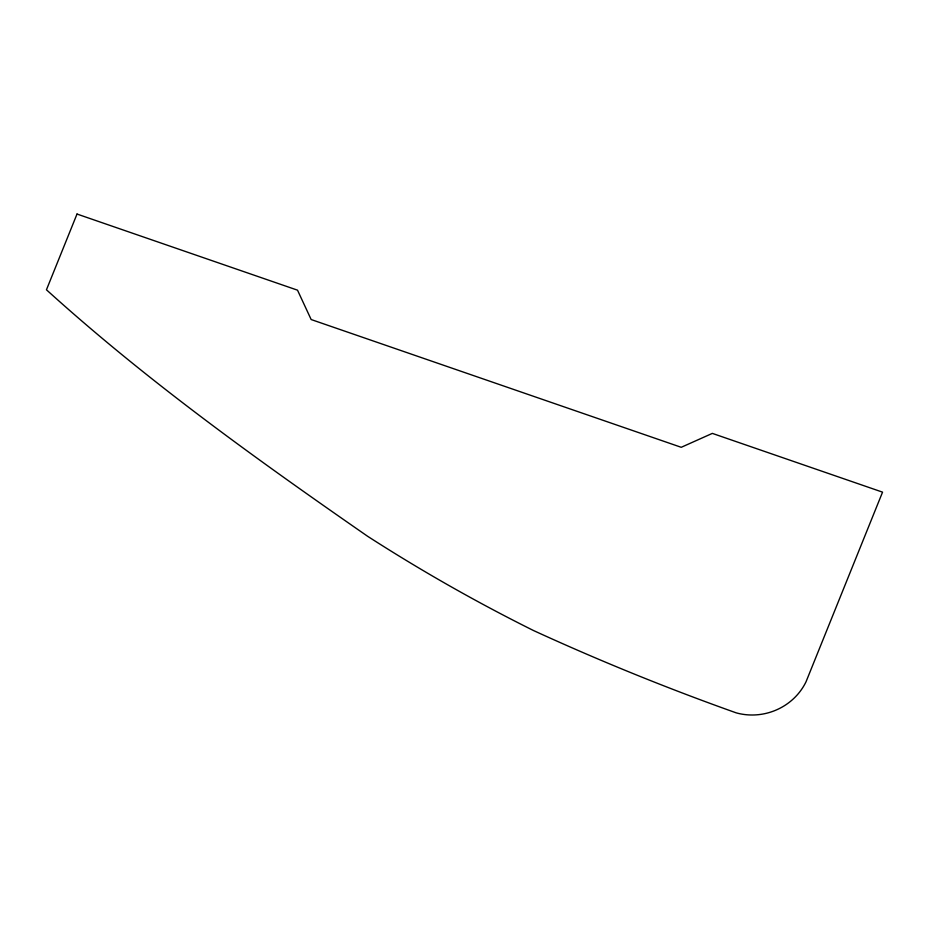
<?xml version="1.0" encoding="UTF-8"?>
<svg xmlns="http://www.w3.org/2000/svg" width="929" height="929" viewBox="0 0 929 929"><rect width="100%" height="100%" fill="white"/><g stroke="black" fill="none" stroke-linecap="round" stroke-linejoin="round"><path stroke-width="1.39" d="M77.014 214.042L46.45 289.79C146.654 380.565 256.683 459.344 367.629 536.288A1790.984 1698.433 -16.7 0 0 533.536 630.547A2513.572 2383.675 -16.7 0 0 736.186 712.845A57.97 54.974 -16.7 0 0 806.035 681.781L882.55 492.149L712.346 433.39L681.236 447.302L311.157 319.541L297.512 290.173L77.014 214.042"/></g></svg>
